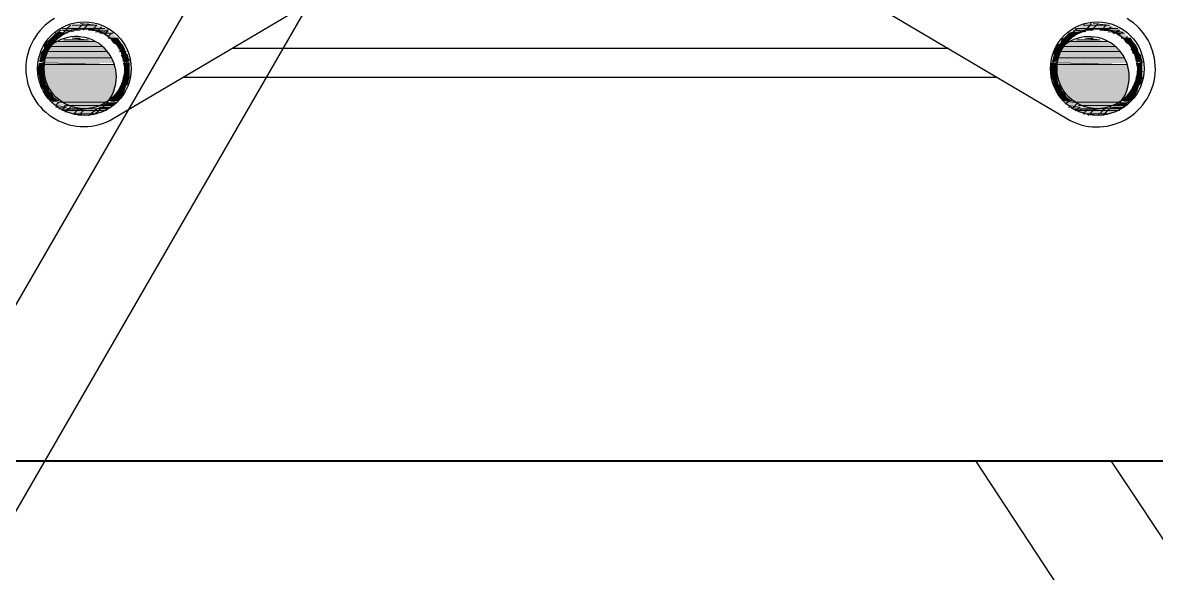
# Model space of a CAD drawing. Header units: feet. Extents: x -17 to 646, y -41 to 598.
# Drawn here: x 633.141 to 633.717, y 594.082 to 594.361 of the extents above; entities that cross this region are included whole.
import ezdxf

# ---------------------------------------------------------------- set-up
doc = ezdxf.new("R2010")
doc.units = ezdxf.units.FT
doc.header["$MEASUREMENT"] = 0
doc.linetypes.add('HIDDEN2', pattern=[0.1875, 0.125, -0.0625])
for name, color, linetype in [('E-CABL-INST-MET', 94, 'CAT5_CABLE'), ('PDF2_x-model-project-components-MET$E-EQPM', 7, 'Continuous'), ('PDF2_x-model-project-components-MET$Enclosure$Exteriopr$Views', 7, 'Continuous')]:
    doc.layers.add(name, color=color, linetype=linetype)
doc.layers.add('PDF2_0', color=7, linetype='Continuous', true_color=0x767676)
doc.styles.get("Standard").update_dxf_attribs({"font": 'arial.ttf'})
doc.linetypes.add('CAT5_CABLE', pattern='A,1,-0.12,["CAT5",Standard,S=0.1,R=0,X=-0.08,Y=-0.05],-0.3', length=1.42)

msp = doc.modelspace()

# ---------------------------------------------------------------- linework, layer by layer
at = {"layer": 'E-CABL-INST-MET', "linetype": 'HIDDEN2'}
for points in [[(633.62501, 594.13878), (639.16074, 585.7287)], [(633.69365, 594.13878), (639.16074, 585.91006)]]:
    msp.add_lwpolyline(points, dxfattribs=at)
at = {"layer": 'PDF2_0', "color": 254, "lineweight": 0, "true_color": 0xdbdbdb}
msp.add_line((633.69224, 594.31754), (633.68058, 594.31754), dxfattribs=at)
at = {"layer": 'PDF2_0', "color": 7, "lineweight": 25}
for points in [[(633.91236, 595.56022), (632.51048, 593.13161), (632.55632, 593.10578), (633.9581, 595.5343), (633.91247, 595.56016)], [(633.15053, 594.34421), (633.16554, 594.36004)], [(633.1522, 594.35004), (633.16054, 594.35754)], [(633.16887, 594.35754), (633.1722, 594.36088)], [(633.1722, 594.35754), (633.1747, 594.36088)], [(633.17637, 594.35754), (633.17887, 594.36004)], [(633.17887, 594.35671), (633.18137, 594.35921)], [(633.18304, 594.35504), (633.1847, 594.35754)], [(633.66558, 594.34754), (633.67641, 594.35838)], [(633.68058, 594.35671), (633.68391, 594.36088)], [(633.68391, 594.35754), (633.68724, 594.36088)], [(633.68891, 594.35754), (633.69141, 594.36004)], [(633.69141, 594.35754), (633.69391, 594.35921)], [(633.69558, 594.35588), (633.69808, 594.35754)], [(633.69725, 594.35504), (633.69975, 594.35671)], [(633.1847, 594.35421), (633.18637, 594.35588)], [(633.1872, 594.35171), (633.1897, 594.35338)], [(633.18887, 594.35004), (633.19054, 594.35171)], [(633.70058, 594.35254), (633.70225, 594.35421)], [(633.70225, 594.35088), (633.70391, 594.35254)], [(633.19054, 594.34671), (633.19304, 594.34838)], [(633.19137, 594.34421), (633.19387, 594.34671)], [(633.24804, 594.34838), (633.6114, 594.34838)], [(633.70391, 594.34754), (633.70641, 594.35004)], [(633.70475, 594.34588), (633.70725, 594.34838)], [(633.14887, 594.33837), (633.1522, 594.34087)], [(633.19304, 594.34004), (633.19554, 594.34254)], [(633.19304, 594.33754), (633.19554, 594.34004)], [(633.66308, 594.34004), (633.66724, 594.34338)], [(633.66308, 594.33671), (633.66641, 594.34004)], [(633.70641, 594.34171), (633.70891, 594.34421)], [(633.70725, 594.33921), (633.70975, 594.34171)], [(633.14887, 594.33504), (633.1522, 594.33837)], [(633.1922, 594.33087), (633.19554, 594.33504)], [(633.66391, 594.33254), (633.66641, 594.33504)], [(633.70641, 594.33337), (633.70975, 594.33671)], [(633.1497, 594.33087), (633.1522, 594.33337)], [(633.15053, 594.32837), (633.15303, 594.33087)], [(633.18887, 594.32504), (633.1947, 594.33171)], [(633.63557, 594.33337), (633.22304, 594.33337)], [(633.66474, 594.33004), (633.66641, 594.33254)], [(633.66641, 594.32587), (633.66808, 594.32837)], [(633.70558, 594.32921), (633.70975, 594.33337)], [(633.15303, 594.32504), (633.1547, 594.32754)], [(633.15387, 594.32337), (633.15554, 594.32504)], [(633.15637, 594.32087), (633.15804, 594.32254)], [(633.66724, 594.32421), (633.66891, 594.32671)], [(633.66974, 594.32171), (633.67141, 594.32337)], [(633.69891, 594.31754), (633.70641, 594.32504)], [(633.15804, 594.31921), (633.1597, 594.32087)], [(633.16137, 594.31671), (633.16304, 594.31921)], [(633.16304, 594.31587), (633.16554, 594.31837)], [(633.1672, 594.31504), (633.1697, 594.31754)], [(633.1697, 594.31421), (633.1722, 594.31671)], [(633.1747, 594.31421), (633.17887, 594.31754)], [(633.17804, 594.31504), (633.1847, 594.32087)], [(633.67058, 594.32004), (633.67308, 594.32171)], [(633.67391, 594.31754), (633.67641, 594.32004)], [(633.67558, 594.31671), (633.67808, 594.31837)], [(633.67974, 594.31504), (633.68224, 594.31754)], [(633.68224, 594.31421), (633.68474, 594.31671)], [(633.68724, 594.31421), (633.69058, 594.31754)], [(633.68974, 594.31421), (633.69391, 594.31837)]]:
    msp.add_lwpolyline(points, dxfattribs=at)
at = {"layer": 'PDF2_0', "color": 252, "lineweight": 0, "const_width": 0.000833}
msp.add_lwpolyline([(633.07928, 594.83966), (633.78017, 594.83966), (633.78017, 594.13878), (633.07928, 594.13878)], close=True, dxfattribs=at)
at = {"layer": 'PDF2_0', "color": 252, "lineweight": 25}
msp.add_lwpolyline([(633.07886, 594.84008), (633.77975, 594.84008), (633.77975, 594.13836), (633.07886, 594.13836)], close=True, dxfattribs=at)
at = {"layer": 'PDF2_0', "color": 7, "lineweight": 25}
for points in [[(633.15749, 594.36338, 1.00002), (633.1872, 594.31254), (633.32222, 594.39255)], [(633.5364, 594.39255), (633.67141, 594.31254, 1.00002), (633.70196, 594.36338)]]:
    msp.add_lwpolyline(points, format="xyb", dxfattribs=at)
at = {"layer": 'PDF2_0', "color": 251, "lineweight": 0, "true_color": 0x535353}
for points in [[(633.1672, 594.35671), (633.16054, 594.35754)], [(633.18387, 594.35754), (633.16137, 594.35838)], [(633.16137, 594.35754), (633.17054, 594.35754)], [(633.18304, 594.35838), (633.1622, 594.35838)], [(633.16637, 594.36004), (633.17887, 594.36004), (633.17054, 594.36088)], [(633.1847, 594.35671), (633.1747, 594.35754), (633.1847, 594.35754)], [(633.18637, 594.35588), (633.17804, 594.35671)], [(633.68058, 594.35671), (633.67474, 594.35754)], [(633.69891, 594.35671), (633.68808, 594.35754), (633.69808, 594.35754), (633.67558, 594.35838)], [(633.67558, 594.35754), (633.68474, 594.35754)], [(633.69725, 594.35838), (633.67641, 594.35838)], [(633.67974, 594.36004), (633.69308, 594.36004), (633.68474, 594.36088)], [(633.69224, 594.35671), (633.70058, 594.35588)], [(633.15554, 594.35338), (633.1597, 594.35338)], [(633.15804, 594.35588), (633.16387, 594.35588)], [(633.1872, 594.35588), (633.18054, 594.35588)], [(633.1847, 594.35338), (633.1897, 594.35338)], [(633.66974, 594.35338), (633.67391, 594.35338)], [(633.67224, 594.35588), (633.67808, 594.35588)], [(633.70058, 594.35588), (633.69474, 594.35588)], [(633.70391, 594.35338), (633.69891, 594.35338)], [(633.1522, 594.34087), (633.1497, 594.34171), (633.1522, 594.34171)], [(633.19554, 594.34087), (633.1922, 594.34171), (633.19554, 594.34171)], [(633.66641, 594.34087), (633.66391, 594.34171), (633.66641, 594.34171)], [(633.70975, 594.34087), (633.70641, 594.34171), (633.70975, 594.34171)], [(633.1497, 594.33337), (633.1522, 594.33337)], [(633.19554, 594.33337), (633.1922, 594.33337)], [(633.66641, 594.33337), (633.66308, 594.33337)], [(633.70641, 594.33337), (633.70975, 594.33337)], [(633.1597, 594.32087), (633.15554, 594.32171), (633.1597, 594.32171)], [(633.15804, 594.31921), (633.16387, 594.31837)], [(633.1672, 594.31754), (633.15804, 594.31837)], [(633.16054, 594.31754), (633.17054, 594.31671), (633.1597, 594.31754)], [(633.16137, 594.31671), (633.18387, 594.31671)], [(633.17804, 594.31754), (633.1847, 594.31754)], [(633.18637, 594.31837), (633.18054, 594.31837)], [(633.18137, 594.31921), (633.18637, 594.31921)], [(633.18887, 594.32087), (633.1847, 594.32171)], [(633.18554, 594.32171), (633.1897, 594.32171)], [(633.67391, 594.32171), (633.66891, 594.32171)], [(633.66974, 594.32171), (633.67391, 594.32087)], [(633.67808, 594.31837), (633.67224, 594.31921)], [(633.67224, 594.31837), (633.68058, 594.31754)], [(633.67474, 594.31754), (633.68474, 594.31671), (633.67391, 594.31754)], [(633.67558, 594.31671), (633.69808, 594.31671)], [(633.69224, 594.31754), (633.69808, 594.31754)], [(633.70058, 594.31837), (633.69474, 594.31837)], [(633.69558, 594.31921), (633.70058, 594.31921)], [(633.70308, 594.32087), (633.69891, 594.32171)], [(633.69975, 594.32171), (633.70308, 594.32171)], [(633.1747, 594.31421), (633.16637, 594.31504), (633.17887, 594.31504)], [(633.68891, 594.31421), (633.67974, 594.31504), (633.69308, 594.31504)]]:
    msp.add_lwpolyline(points, dxfattribs=at)
at = {"layer": 'PDF2_0', "color": 252, "lineweight": 0}
for points in [[(633.17804, 594.35171), (633.15887, 594.35171)], [(633.1747, 594.35254), (633.1622, 594.35254)], [(633.17054, 594.35338), (633.16637, 594.35338), (633.17387, 594.35254)], [(633.67308, 594.35171), (633.69224, 594.35171)], [(633.68474, 594.35338), (633.68058, 594.35338), (633.68808, 594.35254), (633.67641, 594.35254)], [(633.18387, 594.34671), (633.15387, 594.34671)], [(633.18137, 594.34921), (633.15554, 594.34921)], [(633.66808, 594.34671), (633.69808, 594.34671)], [(633.69558, 594.34921), (633.66974, 594.34921)], [(633.1872, 594.34004), (633.1522, 594.34087)], [(633.18804, 594.34004), (633.1522, 594.34004)], [(633.15303, 594.34338), (633.18637, 594.34338)], [(633.70141, 594.34004), (633.66641, 594.34087)], [(633.70225, 594.34004), (633.66641, 594.34004)], [(633.70058, 594.34338), (633.66724, 594.34338)], [(633.1597, 594.32087), (633.1847, 594.32087)], [(633.16304, 594.31921), (633.18137, 594.31921)], [(633.67391, 594.32087), (633.69891, 594.32087)], [(633.67724, 594.31921), (633.69558, 594.31921)]]:
    msp.add_lwpolyline(points, dxfattribs=at)
at = {"layer": 'PDF2_0', "lineweight": 0}
for points in [[(633.17804, 594.31754), (633.16637, 594.31754)], [(633.17054, 594.31671), (633.1747, 594.31671), (633.1672, 594.31754)]]:
    msp.add_lwpolyline(points, dxfattribs=at)
at = {"layer": 'PDF2_0', "color": 254, "lineweight": 0, "true_color": 0xdbdbdb}
msp.add_lwpolyline([(633.68474, 594.31671), (633.68891, 594.31671), (633.68141, 594.31754)], dxfattribs=at)
at = {"layer": 'PDF2_0', "color": 7, "lineweight": 25}
for centre, radius in [((633.17262, 594.33796), 0.02375), ((633.17262, 594.33796), 0.02042), ((633.68683, 594.33796), 0.02375), ((633.68683, 594.33796), 0.02042)]:
    msp.add_circle(centre, radius, dxfattribs=at)
at = {"layer": 'PDF2_0', "color": 252, "lineweight": 25}
for centre, start, end in [((633.16845, 594.33379), 324.11765, 127.84479), ((633.68266, 594.33379), 324.11811, 127.84359)]:
    msp.add_arc(centre, 0.02042, start, end, dxfattribs=at)
at = {"layer": 'PDF2_0', "color": 7, "true_color": 0xffffff, "transparency": 33554559}
for points in [[(633.5314, 595.07093), (633.52723, 595.07593), (632.97635, 594.11002)], [(632.98385, 594.10919), (633.5314, 595.07093), (632.97635, 594.11002)], [(633.5314, 595.0601), (632.98385, 594.10919), (633.5314, 595.07093)], [(632.99969, 594.12752), (633.5314, 595.0601), (632.98385, 594.10919)]]:
    msp.add_solid(points, dxfattribs=at)
at = {"layer": 'PDF2_0', "color": 251, "true_color": 0x535353, "transparency": 33554559}
for points in [[(633.1597, 594.35671), (633.16387, 594.35588), (633.15804, 594.35588)], [(633.1672, 594.35671), (633.1597, 594.35671), (633.16387, 594.35588)], [(633.16637, 594.36004), (633.18304, 594.35838), (633.1622, 594.35838)], [(633.17887, 594.36004), (633.16637, 594.36004), (633.18304, 594.35838)], [(633.67391, 594.35671), (633.67808, 594.35588), (633.67224, 594.35588)], [(633.68058, 594.35671), (633.67391, 594.35671), (633.67808, 594.35588)], [(633.67974, 594.36004), (633.69725, 594.35838), (633.67641, 594.35838)], [(633.69308, 594.36004), (633.67974, 594.36004), (633.69725, 594.35838)], [(633.15387, 594.35088), (633.15637, 594.35004), (633.1522, 594.35004)], [(633.15554, 594.35338), (633.1572, 594.35088), (633.15387, 594.35088)], [(633.1572, 594.35088), (633.15387, 594.35088), (633.15637, 594.35004)], [(633.15804, 594.35588), (633.1597, 594.35338), (633.15554, 594.35338)], [(633.1597, 594.35338), (633.15554, 594.35338), (633.1572, 594.35088)], [(633.16304, 594.35588), (633.15804, 594.35588), (633.1597, 594.35338)], [(633.1872, 594.35588), (633.18137, 594.35588), (633.18887, 594.35338)], [(633.18137, 594.35588), (633.18887, 594.35338), (633.1847, 594.35338)], [(633.1897, 594.35338), (633.18554, 594.35338), (633.19137, 594.35088)], [(633.18554, 594.35338), (633.19137, 594.35088), (633.1872, 594.35088)], [(633.19137, 594.35088), (633.1872, 594.35088), (633.1922, 594.35004)], [(633.1872, 594.35088), (633.1922, 594.35004), (633.18887, 594.35004)], [(633.66808, 594.35088), (633.67058, 594.35004), (633.66641, 594.35004)], [(633.66891, 594.35338), (633.67141, 594.35088), (633.66808, 594.35088)], [(633.67141, 594.35088), (633.66808, 594.35088), (633.67058, 594.35004)], [(633.67391, 594.35338), (633.66891, 594.35338), (633.67141, 594.35088)], [(633.67224, 594.35588), (633.67391, 594.35338), (633.66974, 594.35338)], [(633.67724, 594.35588), (633.67224, 594.35588), (633.67391, 594.35338)], [(633.70058, 594.35588), (633.69558, 594.35588), (633.70308, 594.35338)], [(633.69558, 594.35588), (633.70308, 594.35338), (633.69891, 594.35338)], [(633.70391, 594.35338), (633.69975, 594.35338), (633.70558, 594.35088)], [(633.69975, 594.35338), (633.70558, 594.35088), (633.70141, 594.35088)], [(633.70558, 594.35088), (633.70141, 594.35088), (633.70641, 594.35004)], [(633.70141, 594.35088), (633.70641, 594.35004), (633.70308, 594.35004)], [(633.15053, 594.34504), (633.1522, 594.34171), (633.1497, 594.34171)], [(633.1522, 594.34838), (633.15387, 594.34588), (633.15053, 594.34588)], [(633.15387, 594.34588), (633.15053, 594.34588), (633.15303, 594.34504)], [(633.15053, 594.34588), (633.15303, 594.34504), (633.15053, 594.34504)], [(633.15303, 594.34504), (633.15053, 594.34504), (633.1522, 594.34171)], [(633.15637, 594.35004), (633.1522, 594.35004), (633.1547, 594.34838)], [(633.1522, 594.35004), (633.1547, 594.34838), (633.1522, 594.34838)], [(633.1547, 594.34838), (633.1522, 594.34838), (633.15387, 594.34588)], [(633.1922, 594.35004), (633.18887, 594.35004), (633.19304, 594.34838)], [(633.18887, 594.35004), (633.19304, 594.34838), (633.1897, 594.34838)], [(633.19304, 594.34838), (633.1897, 594.34838), (633.19387, 594.34588)], [(633.1897, 594.34838), (633.19387, 594.34588), (633.19137, 594.34588)], [(633.19387, 594.34588), (633.19137, 594.34588), (633.1947, 594.34504)], [(633.19137, 594.34588), (633.1947, 594.34504), (633.19137, 594.34504)], [(633.1947, 594.34504), (633.19137, 594.34504), (633.19554, 594.34171)], [(633.19137, 594.34504), (633.19554, 594.34171), (633.1922, 594.34171)], [(633.66474, 594.34504), (633.66641, 594.34171), (633.66391, 594.34171)], [(633.66558, 594.34838), (633.66808, 594.34588), (633.66474, 594.34588)], [(633.66808, 594.34588), (633.66474, 594.34588), (633.66724, 594.34504)], [(633.66474, 594.34588), (633.66724, 594.34504), (633.66474, 594.34504)], [(633.66724, 594.34504), (633.66474, 594.34504), (633.66641, 594.34171)], [(633.66641, 594.35004), (633.66891, 594.34838), (633.66558, 594.34838)], [(633.66891, 594.34838), (633.66558, 594.34838), (633.66808, 594.34588)], [(633.67058, 594.35004), (633.66641, 594.35004), (633.66891, 594.34838)], [(633.70641, 594.35004), (633.70308, 594.35004), (633.70725, 594.34838)], [(633.70308, 594.35004), (633.70725, 594.34838), (633.70391, 594.34838)], [(633.70725, 594.34838), (633.70391, 594.34838), (633.70808, 594.34588)], [(633.70391, 594.34838), (633.70808, 594.34588), (633.70475, 594.34588)], [(633.70808, 594.34588), (633.70475, 594.34588), (633.70891, 594.34504)], [(633.70475, 594.34588), (633.70891, 594.34504), (633.70558, 594.34504)], [(633.70891, 594.34504), (633.70558, 594.34504), (633.70975, 594.34171)], [(633.70558, 594.34504), (633.70975, 594.34171), (633.70641, 594.34171)], [(633.1497, 594.34087), (633.1522, 594.33754), (633.14887, 594.33754)], [(633.1522, 594.34087), (633.1497, 594.34087), (633.1522, 594.33754)], [(633.19554, 594.34087), (633.1922, 594.34087), (633.19554, 594.33754)], [(633.1922, 594.34087), (633.19554, 594.33754), (633.19304, 594.33754)], [(633.66641, 594.34087), (633.66308, 594.34087), (633.66641, 594.33754)], [(633.66308, 594.34087), (633.66641, 594.33754), (633.66308, 594.33754)], [(633.70975, 594.34087), (633.70641, 594.34087), (633.70975, 594.33754)], [(633.70641, 594.34087), (633.70975, 594.33754), (633.70725, 594.33754)], [(633.1522, 594.33754), (633.14887, 594.33754), (633.1522, 594.33337)], [(633.14887, 594.33754), (633.1522, 594.33337), (633.1497, 594.33337)], [(633.19304, 594.33754), (633.19554, 594.33337), (633.1922, 594.33337)], [(633.19554, 594.33754), (633.19304, 594.33754), (633.19554, 594.33337)], [(633.66641, 594.33754), (633.66308, 594.33754), (633.66641, 594.33337)], [(633.66308, 594.33754), (633.66641, 594.33337), (633.66308, 594.33337)], [(633.70725, 594.33754), (633.70975, 594.33337), (633.70641, 594.33337)], [(633.70975, 594.33754), (633.70725, 594.33754), (633.70975, 594.33337)], [(633.1522, 594.33337), (633.1497, 594.33337), (633.15303, 594.33004)], [(633.1497, 594.33337), (633.15303, 594.33004), (633.15053, 594.33004)], [(633.15303, 594.33004), (633.15053, 594.33004), (633.15387, 594.32921)], [(633.15053, 594.33004), (633.15387, 594.32921), (633.15053, 594.32921)], [(633.15387, 594.32921), (633.15053, 594.32921), (633.1547, 594.32671)], [(633.15053, 594.32921), (633.1547, 594.32671), (633.1522, 594.32671)], [(633.19137, 594.32921), (633.19304, 594.32671), (633.1897, 594.32671)], [(633.1922, 594.33337), (633.1947, 594.33004), (633.19137, 594.33004)], [(633.1947, 594.33004), (633.19137, 594.33004), (633.19387, 594.32921)], [(633.19137, 594.33004), (633.19387, 594.32921), (633.19137, 594.32921)], [(633.19387, 594.32921), (633.19137, 594.32921), (633.19304, 594.32671)], [(633.19554, 594.33337), (633.1922, 594.33337), (633.1947, 594.33004)], [(633.66641, 594.33337), (633.66391, 594.33337), (633.66724, 594.33004)], [(633.66391, 594.33337), (633.66724, 594.33004), (633.66474, 594.33004)], [(633.66724, 594.33004), (633.66474, 594.33004), (633.66808, 594.32921)], [(633.66474, 594.33004), (633.66808, 594.32921), (633.66474, 594.32921)], [(633.66808, 594.32921), (633.66474, 594.32921), (633.66891, 594.32671)], [(633.66474, 594.32921), (633.66891, 594.32671), (633.66558, 594.32671)], [(633.70475, 594.32921), (633.70725, 594.32671), (633.70391, 594.32671)], [(633.70558, 594.33004), (633.70808, 594.32921), (633.70475, 594.32921)], [(633.70808, 594.32921), (633.70475, 594.32921), (633.70725, 594.32671)], [(633.70641, 594.33337), (633.70891, 594.33004), (633.70558, 594.33004)], [(633.70891, 594.33004), (633.70558, 594.33004), (633.70808, 594.32921)], [(633.70975, 594.33337), (633.70641, 594.33337), (633.70891, 594.33004)], [(633.1547, 594.32671), (633.1522, 594.32671), (633.15637, 594.32504)], [(633.1522, 594.32671), (633.15637, 594.32504), (633.1522, 594.32504)], [(633.15637, 594.32504), (633.1522, 594.32504), (633.1572, 594.32337)], [(633.1522, 594.32504), (633.1572, 594.32337), (633.15387, 594.32337)], [(633.1572, 594.32337), (633.15387, 594.32337), (633.1597, 594.32171)], [(633.15387, 594.32337), (633.1597, 594.32171), (633.15554, 594.32171)], [(633.1872, 594.32337), (633.1897, 594.32171), (633.18554, 594.32171)], [(633.18887, 594.32504), (633.19137, 594.32337), (633.1872, 594.32337)], [(633.19137, 594.32337), (633.1872, 594.32337), (633.1897, 594.32171)], [(633.1897, 594.32671), (633.1922, 594.32504), (633.18887, 594.32504)], [(633.1922, 594.32504), (633.18887, 594.32504), (633.19137, 594.32337)], [(633.19304, 594.32671), (633.1897, 594.32671), (633.1922, 594.32504)], [(633.66891, 594.32671), (633.66558, 594.32671), (633.67058, 594.32504)], [(633.66558, 594.32671), (633.67058, 594.32504), (633.66641, 594.32504)], [(633.67058, 594.32504), (633.66641, 594.32504), (633.67141, 594.32337)], [(633.66641, 594.32504), (633.67141, 594.32337), (633.66808, 594.32337)], [(633.67141, 594.32337), (633.66808, 594.32337), (633.67391, 594.32171)], [(633.66808, 594.32337), (633.67391, 594.32171), (633.66891, 594.32171)], [(633.70141, 594.32337), (633.70391, 594.32171), (633.69975, 594.32171)], [(633.70308, 594.32504), (633.70558, 594.32337), (633.70141, 594.32337)], [(633.70558, 594.32337), (633.70141, 594.32337), (633.70391, 594.32171)], [(633.70391, 594.32671), (633.70641, 594.32504), (633.70308, 594.32504)], [(633.70641, 594.32504), (633.70308, 594.32504), (633.70558, 594.32337)], [(633.70725, 594.32671), (633.70391, 594.32671), (633.70641, 594.32504)], [(633.1597, 594.32087), (633.15554, 594.32087), (633.16304, 594.31921)], [(633.15554, 594.32087), (633.16304, 594.31921), (633.15804, 594.31921)], [(633.18304, 594.31671), (633.1622, 594.31671), (633.17887, 594.31504)], [(633.1622, 594.31671), (633.17887, 594.31504), (633.16637, 594.31504)], [(633.18054, 594.31837), (633.1847, 594.31754), (633.17804, 594.31754)], [(633.18637, 594.31837), (633.18054, 594.31837), (633.1847, 594.31754)], [(633.1847, 594.32087), (633.1872, 594.31921), (633.18137, 594.31921)], [(633.18887, 594.32087), (633.1847, 594.32087), (633.1872, 594.31921)], [(633.67391, 594.32087), (633.66974, 594.32087), (633.67724, 594.31921)], [(633.66974, 594.32087), (633.67724, 594.31921), (633.67224, 594.31921)], [(633.69725, 594.31671), (633.67641, 594.31671), (633.69308, 594.31504)], [(633.67641, 594.31671), (633.69308, 594.31504), (633.67974, 594.31504)], [(633.69474, 594.31837), (633.69891, 594.31754), (633.69224, 594.31754)], [(633.70058, 594.31837), (633.69474, 594.31837), (633.69891, 594.31754)], [(633.69891, 594.32087), (633.70058, 594.31921), (633.69558, 594.31921)], [(633.70308, 594.32087), (633.69891, 594.32087), (633.70058, 594.31921)]]:
    msp.add_solid(points, dxfattribs=at)
at = {"layer": 'PDF2_0', "color": 252, "transparency": 33554559}
for points in [[(633.15887, 594.35171), (633.18054, 594.34921), (633.15554, 594.34921)], [(633.1622, 594.35254), (633.1772, 594.35171), (633.15887, 594.35171)], [(633.17804, 594.35171), (633.15887, 594.35171), (633.18054, 594.34921)], [(633.1747, 594.35254), (633.1622, 594.35254), (633.1772, 594.35171)], [(633.67308, 594.35171), (633.69474, 594.34921), (633.66974, 594.34921)], [(633.67641, 594.35254), (633.69141, 594.35171), (633.67308, 594.35171)], [(633.69224, 594.35171), (633.67308, 594.35171), (633.69474, 594.34921)], [(633.68808, 594.35254), (633.67641, 594.35254), (633.69141, 594.35171)], [(633.15387, 594.34671), (633.18554, 594.34338), (633.15303, 594.34338)], [(633.15554, 594.34921), (633.18387, 594.34671), (633.15387, 594.34671)], [(633.18387, 594.34671), (633.15387, 594.34671), (633.18554, 594.34338)], [(633.18137, 594.34921), (633.15554, 594.34921), (633.18387, 594.34671)], [(633.66808, 594.34671), (633.69975, 594.34338), (633.66724, 594.34338)], [(633.66974, 594.34921), (633.69808, 594.34671), (633.66808, 594.34671)], [(633.69808, 594.34671), (633.66808, 594.34671), (633.69975, 594.34338)], [(633.69558, 594.34921), (633.66974, 594.34921), (633.69808, 594.34671)], [(633.15303, 594.34338), (633.1872, 594.34087), (633.1522, 594.34087)], [(633.18804, 594.34004), (633.1522, 594.34004), (633.18804, 594.33754)], [(633.1522, 594.34004), (633.18804, 594.33754), (633.1522, 594.33754)], [(633.18637, 594.34338), (633.15303, 594.34338), (633.1872, 594.34087)], [(633.66724, 594.34338), (633.70141, 594.34087), (633.66641, 594.34087)], [(633.70225, 594.34004), (633.66641, 594.34004), (633.70225, 594.33754)], [(633.66641, 594.34004), (633.70225, 594.33754), (633.66641, 594.33754)], [(633.70058, 594.34338), (633.66724, 594.34338), (633.70141, 594.34087)], [(633.18804, 594.33754), (633.1522, 594.33754), (633.18887, 594.33587)], [(633.1522, 594.33754), (633.18887, 594.33587), (633.1522, 594.33587)], [(633.18887, 594.33587), (633.1522, 594.33587), (633.18887, 594.33337)], [(633.1522, 594.33587), (633.18887, 594.33337), (633.1522, 594.33337)], [(633.70225, 594.33754), (633.66641, 594.33754), (633.70308, 594.33587)], [(633.66641, 594.33754), (633.70308, 594.33587), (633.66641, 594.33587)], [(633.70308, 594.33587), (633.66641, 594.33587), (633.70308, 594.33337)], [(633.66641, 594.33587), (633.70308, 594.33337), (633.66641, 594.33337)], [(633.18887, 594.33337), (633.1522, 594.33337), (633.18887, 594.33254)], [(633.1522, 594.33337), (633.18887, 594.33254), (633.15303, 594.33254)], [(633.18887, 594.33254), (633.15303, 594.33254), (633.18887, 594.33004)], [(633.15303, 594.33254), (633.18887, 594.33004), (633.15303, 594.33004)], [(633.18887, 594.33004), (633.15303, 594.33004), (633.18804, 594.32837)], [(633.15303, 594.33004), (633.18804, 594.32837), (633.15387, 594.32837)], [(633.18804, 594.32837), (633.15387, 594.32837), (633.18804, 594.32671)], [(633.15387, 594.32837), (633.18804, 594.32671), (633.1547, 594.32671)], [(633.70308, 594.33337), (633.66641, 594.33337), (633.70308, 594.33254)], [(633.66641, 594.33337), (633.70308, 594.33254), (633.66724, 594.33254)], [(633.70308, 594.33254), (633.66724, 594.33254), (633.70225, 594.33004)], [(633.66724, 594.33254), (633.70225, 594.33004), (633.66724, 594.33004)], [(633.70225, 594.33004), (633.66724, 594.33004), (633.70225, 594.32837)], [(633.66724, 594.33004), (633.70225, 594.32837), (633.66808, 594.32837)], [(633.70225, 594.32837), (633.66808, 594.32837), (633.70141, 594.32671)], [(633.66808, 594.32837), (633.70141, 594.32671), (633.66891, 594.32671)], [(633.18804, 594.32671), (633.1547, 594.32671), (633.1872, 594.32421)], [(633.1547, 594.32671), (633.1872, 594.32421), (633.15637, 594.32421)], [(633.1872, 594.32421), (633.15637, 594.32421), (633.18637, 594.32337)], [(633.15637, 594.32421), (633.18637, 594.32337), (633.1572, 594.32337)], [(633.18637, 594.32337), (633.1572, 594.32337), (633.1847, 594.32087)], [(633.1572, 594.32337), (633.1847, 594.32087), (633.1597, 594.32087)], [(633.70141, 594.32671), (633.66891, 594.32671), (633.70141, 594.32421)], [(633.66891, 594.32671), (633.70141, 594.32421), (633.67058, 594.32421)], [(633.70141, 594.32421), (633.67058, 594.32421), (633.70058, 594.32337)], [(633.67058, 594.32421), (633.70058, 594.32337), (633.67141, 594.32337)], [(633.70058, 594.32337), (633.67141, 594.32337), (633.69891, 594.32087)], [(633.67141, 594.32337), (633.69891, 594.32087), (633.67391, 594.32087)], [(633.1847, 594.32087), (633.16054, 594.32087), (633.18137, 594.31921)], [(633.16054, 594.32087), (633.18137, 594.31921), (633.16304, 594.31921)], [(633.18137, 594.31921), (633.16304, 594.31921), (633.17804, 594.31754)], [(633.16304, 594.31921), (633.17804, 594.31754), (633.16637, 594.31754)], [(633.69891, 594.32087), (633.67391, 594.32087), (633.69558, 594.31921)], [(633.67391, 594.32087), (633.69558, 594.31921), (633.67724, 594.31921)], [(633.69558, 594.31921), (633.67724, 594.31921), (633.69224, 594.31754)]]:
    msp.add_solid(points, dxfattribs=at)
at = {"layer": 'PDF2_0', "color": 254, "true_color": 0xdbdbdb, "transparency": 33554559}
msp.add_solid([(633.67724, 594.31921), (633.69224, 594.31754), (633.68058, 594.31754)], dxfattribs=at)
at = {"layer": 'PDF2_x-model-project-components-MET$E-EQPM', "color": 252, "lineweight": 25}
msp.add_arc((633.16845, 594.33379), 0.02042, 324.11765, 127.84479, dxfattribs=at)
at = {"layer": 'PDF2_x-model-project-components-MET$Enclosure$Exteriopr$Views', "color": 9, "true_color": 0xb9b9b9, "transparency": 33554559}
for points in [[(633.52806, 595.0751), (632.97635, 594.11002), (633.52723, 595.07593)], [(632.97802, 594.10919), (633.52806, 595.0751), (632.97635, 594.11002)], [(633.53057, 595.0726), (632.97802, 594.10919), (633.52806, 595.0751)], [(632.98052, 594.10836), (633.53057, 595.0726), (632.97802, 594.10919)], [(633.5314, 595.07093), (632.98052, 594.10836), (633.53057, 595.0726)], [(632.98302, 594.10836), (633.5314, 595.07093), (632.98052, 594.10836)], [(633.53223, 595.06927), (632.98385, 594.10836), (633.5314, 595.0701)], [(632.98469, 594.10919), (633.53223, 595.06927), (632.98385, 594.10836)], [(633.53223, 595.06677), (632.98469, 594.10919), (633.53223, 595.06927)], [(632.98719, 594.11002), (633.53223, 595.06677), (632.98469, 594.10919)]]:
    msp.add_solid(points, dxfattribs=at)

doc.saveas('drawing.dxf')
